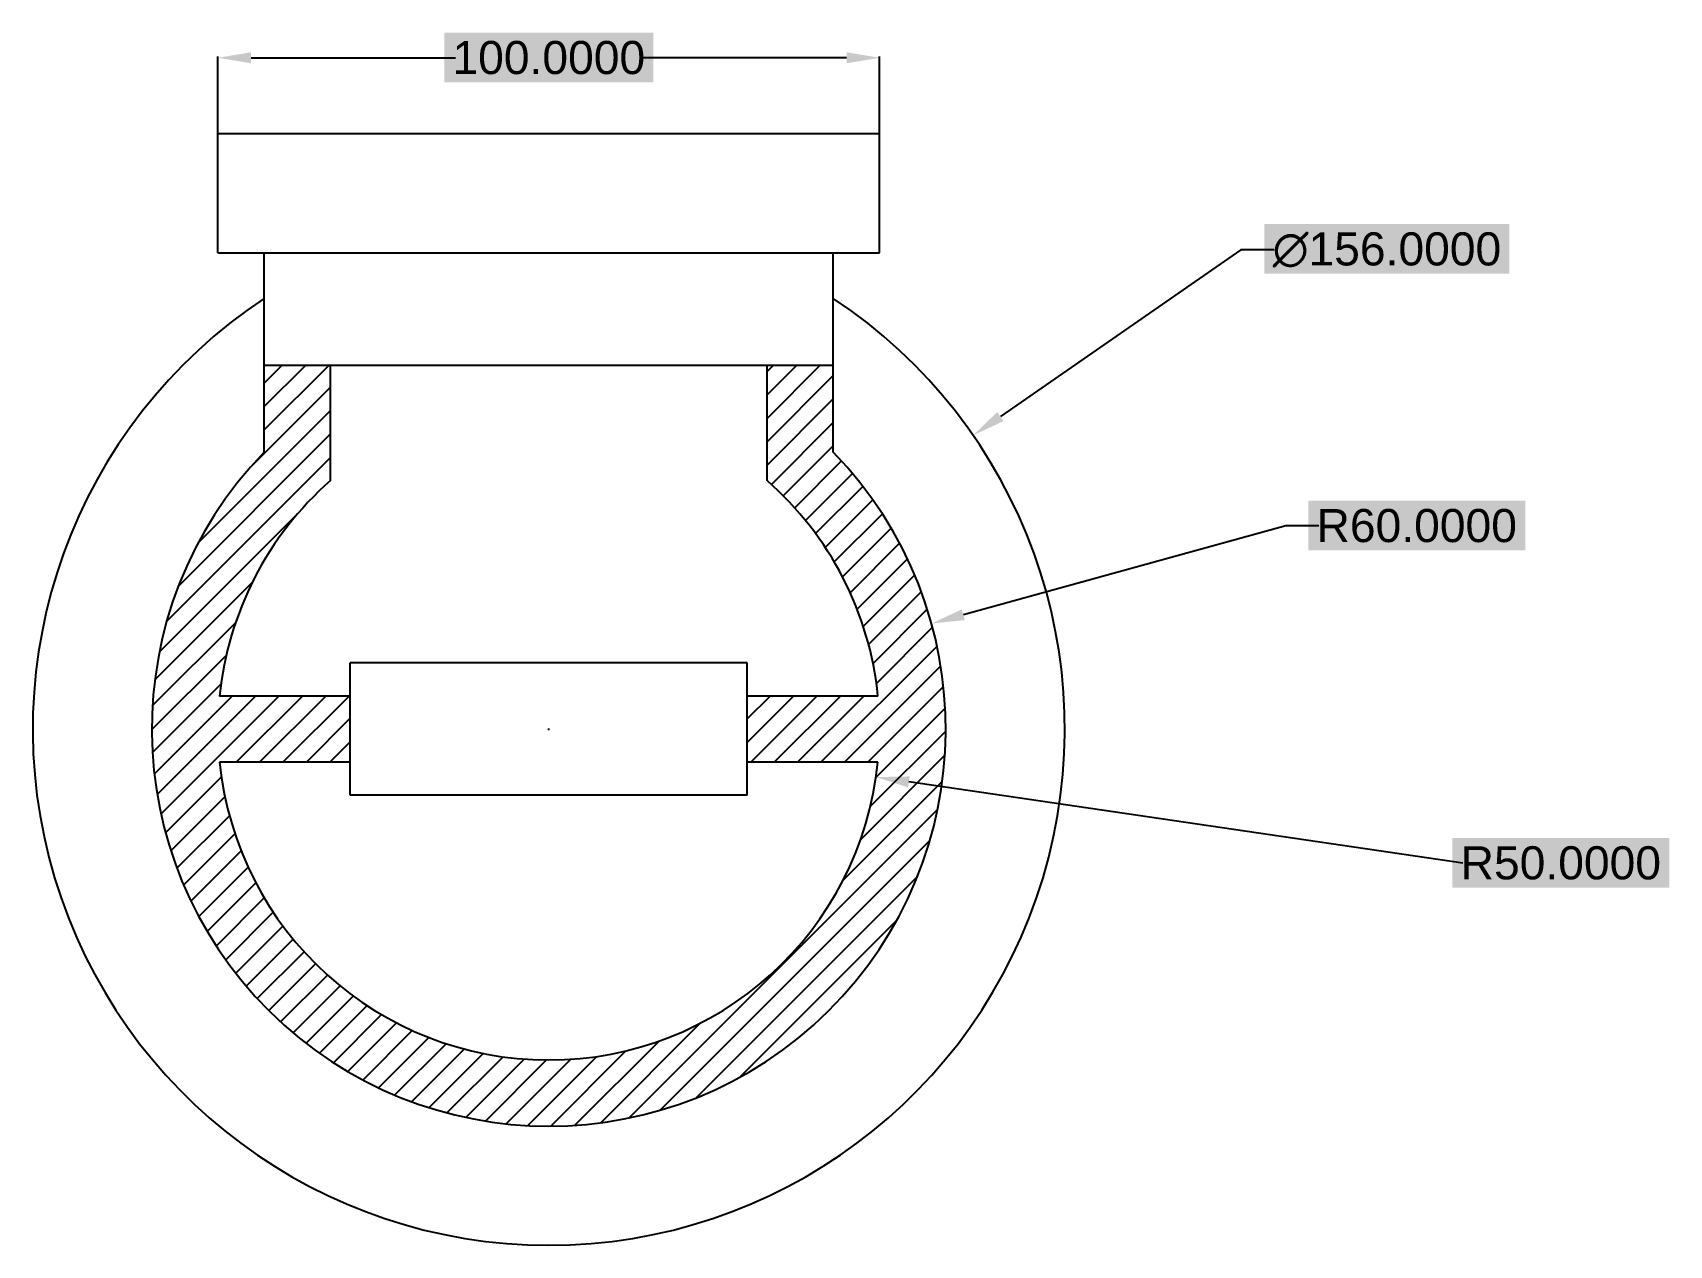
# Model space of a CAD drawing. Header units: inches. Extents: x -254 to -7, y -88 to 95.
import ezdxf

# ---------------------------------------------------------------- set-up
doc = ezdxf.new("R2010")
doc.units = ezdxf.units.IN
doc.header["$MEASUREMENT"] = 0
doc.layers.add('dimenstion line', color=3, linetype='Continuous')
doc.layers.add('draw line', color=7, linetype='Continuous')
doc.styles.get("Standard").update_dxf_attribs({"font": 'arial.ttf'})
doc.dimstyles.get("Standard").update_dxf_attribs({"dimtxt": 0.18, "dimasz": 0.18, "dimexe": 0.18, "dimexo": 0.0625, "dimgap": 0.09, "dimtad": 0, "dimtih": 1, "dimtoh": 1, "dimdec": 4, "dimzin": 0, "dimdsep": 46, "dimtxsty": 'Standard', "dimcen": 0.09, "dimadec": 0, "dimazin": 0, "dimtfac": 1, "dimtdec": 4, "dimtofl": 0, "dimtmove": 0, "dimatfit": 3, "dimfxl": 1, "dimtolj": 1, "dimtzin": 0, "dimarcsym": 0})

# ---------------------------------------------------------------- blocks, each defined once
blk = doc.blocks.new('*D2')
at = {"layer": 'Defpoints', "color": 0, "transparency": 16777216}
for p in [(-126.22, 91.59), (-226.22, 80.13), (-126.22, 80.13)]:
    blk.add_point(p, dxfattribs=at)
at = {"layer": 'dimenstion line', "color": 0, "lineweight": -2, "transparency": 16777216}
for p, q in [((-226.22, 80.19), (-226.22, 91.77)), ((-126.22, 80.19), (-126.22, 91.77))]:
    blk.add_line(p, q, dxfattribs=at)
at = {"layer": 'dimenstion line', "color": 5, "lineweight": -2, "transparency": 16777216}
for p, q in [((-221.22, 91.59), (-190.33, 91.59)), ((-131.22, 91.59), (-162.11, 91.59))]:
    blk.add_line(p, q, dxfattribs=at)
at = {"layer": 'dimenstion line', "color": 5, "transparency": 16777216}
for points in [[(-221.22, 92.42), (-221.22, 90.75), (-226.22, 91.59)], [(-131.22, 92.42), (-131.22, 90.75), (-126.22, 91.59)]]:
    blk.add_solid(points, dxfattribs=at)
at = {"layer": 'dimenstion line', "color": 0, "transparency": 16777216, "insert": (-176.22, 91.59), "char_height": 5, "attachment_point": 5, "bg_fill": 1, "box_fill_scale": 1.25, "bg_fill_color": 2, "bg_fill_transparency": 0}
blk.add_mtext('\\A1;100.0000', dxfattribs=at)
blk = doc.blocks.new('*D4')
at = {"layer": 'Defpoints', "color": 0, "transparency": 16777216}
for p in [(-118.38, 6.09), (-176.22, -9.87)]:
    blk.add_point(p, dxfattribs=at)
at = {"layer": 'dimenstion line', "color": 5, "lineweight": -2, "transparency": 16777216}
for p, q in [((-64.84, 20.86), (-113.56, 7.42)), ((-59.84, 20.86), (-64.84, 20.86))]:
    blk.add_line(p, q, dxfattribs=at)
at = {"layer": 'dimenstion line', "color": 0, "lineweight": -2, "transparency": 16777216}
for p, q in [((-176.31, -9.87), (-176.13, -9.87)), ((-176.22, -9.96), (-176.22, -9.78))]:
    blk.add_line(p, q, dxfattribs=at)
at = {"layer": 'dimenstion line', "color": 5, "transparency": 16777216}
blk.add_solid([(-113.78, 8.22), (-113.34, 6.61), (-118.38, 6.09)], dxfattribs=at)
at = {"layer": 'dimenstion line', "color": 0, "transparency": 16777216, "insert": (-45.04, 20.86), "char_height": 5, "attachment_point": 5, "bg_fill": 1, "box_fill_scale": 1.25, "bg_fill_color": 2, "bg_fill_transparency": 0}
blk.add_mtext('\\A1;R60.0000', dxfattribs=at)
blk = doc.blocks.new('*D5')
at = {"layer": 'Defpoints', "color": 0, "transparency": 16777216}
for p in [(-176.22, -9.87), (-126.75, -17.12)]:
    blk.add_point(p, dxfattribs=at)
at = {"layer": 'dimenstion line', "color": 0, "lineweight": -2, "transparency": 16777216}
for p, q in [((-176.31, -9.87), (-176.13, -9.87)), ((-176.22, -9.96), (-176.22, -9.78))]:
    blk.add_line(p, q, dxfattribs=at)
at = {"layer": 'dimenstion line', "color": 5, "lineweight": -2, "transparency": 16777216}
blk.add_line((-38.06, -30.11), (-121.8, -17.84), dxfattribs=at)
at = {"layer": 'dimenstion line', "color": 5, "transparency": 16777216}
blk.add_solid([(-121.68, -17.02), (-121.92, -18.67), (-126.75, -17.12)], dxfattribs=at)
at = {"layer": 'dimenstion line', "color": 0, "transparency": 16777216, "insert": (-23.26, -30.11), "char_height": 5, "attachment_point": 5, "bg_fill": 1, "box_fill_scale": 1.25, "bg_fill_color": 2, "bg_fill_transparency": 0}
blk.add_mtext('\\A1;R50.0000', dxfattribs=at)
blk = doc.blocks.new('*D6')
at = {"layer": 'Defpoints', "color": 0, "transparency": 16777216}
for p in [(-112.09, 34.52), (-240.36, -54.26)]:
    blk.add_point(p, dxfattribs=at)
at = {"layer": 'dimenstion line', "color": 5, "lineweight": -2, "transparency": 16777216}
for p, q in [((-71.6, 62.54), (-107.97, 37.37)), ((-66.6, 62.54), (-71.6, 62.54))]:
    blk.add_line(p, q, dxfattribs=at)
at = {"layer": 'dimenstion line', "color": 0, "lineweight": -2, "transparency": 16777216}
for p, q in [((-176.31, -9.87), (-176.13, -9.87)), ((-176.22, -9.96), (-176.22, -9.78))]:
    blk.add_line(p, q, dxfattribs=at)
at = {"layer": 'dimenstion line', "color": 5, "transparency": 16777216}
blk.add_solid([(-108.45, 38.05), (-107.5, 36.68), (-112.09, 34.52)], dxfattribs=at)
at = {"layer": 'dimenstion line', "color": 0, "transparency": 16777216, "insert": (-49.54, 62.54), "char_height": 5, "attachment_point": 5, "bg_fill": 1, "box_fill_scale": 1.25, "bg_fill_color": 2, "bg_fill_transparency": 0}
blk.add_mtext('\\A1;∅156.0000', dxfattribs=at)

msp = doc.modelspace()

# ---------------------------------------------------------------- hatches: boundary and pattern name
at = {"layer": 'dimenstion line'}
h = msp.add_hatch(dxfattribs=at)
h.set_pattern_fill('ANSI31', color=256, scale=20, style=0)
h.paths.add_polyline_path([(-133.2213, 31.97254), (-133.2213, 45.12759), (-143.2213, 45.12759), (-143.2213, 27.69087, -0.189679439), (-126.47193, -4.87241), (-146.2213, -4.87241), (-146.2213, -14.87241), (-126.47193, -14.87241, -0.904534034), (-225.97067, -14.87241), (-206.2213, -14.87241), (-206.2213, -4.87241), (-225.97067, -4.87241, -0.189679439), (-209.2213, 27.69087), (-209.2213, 45.12759), (-219.2213, 45.12759), (-219.2213, 31.97254, 2.368487254)])

# ---------------------------------------------------------------- linework, layer by layer
at = {"layer": 'draw line'}
for p, q in [((-226.2213, 80.12759), (-126.2213, 80.12759)), ((-226.2213, 62.12759), (-226.2213, 80.12759)), ((-126.2213, 62.12759), (-126.2213, 80.12759)), ((-226.2213, 62.12759), (-126.2213, 62.12759)), ((-219.2213, 31.97254), (-219.2213, 62.12759)), ((-133.2213, 31.97254), (-133.2213, 62.12759)), ((-219.2213, 45.12759), (-133.2213, 45.12759)), ((-209.2213, 27.69087), (-209.2213, 45.12759)), ((-143.2213, 27.69087), (-143.2213, 45.12759)), ((-206.2213, -19.87241), (-206.2213, 0.12759)), ((-146.2213, 0.12759), (-206.2213, 0.12759)), ((-146.2213, -19.87241), (-146.2213, 0.12759)), ((-206.2213, -4.87241), (-225.97067, -4.87241)), ((-126.47193, -4.87241), (-146.2213, -4.87241)), ((-206.2213, -14.87241), (-225.97067, -14.87241)), ((-126.47193, -14.87241), (-146.2213, -14.87241)), ((-146.2213, -19.87241), (-206.2213, -19.87241))]:
    msp.add_line(p, q, dxfattribs=at)
for radius, start, end in [(78, 123.4550116, 56.5449884), (60, 135.7799556, 44.2200444), (50, 131.2998728, 174.2608295), (50, 5.7391705, 48.7001272), (50, 185.7391705, 354.2608295)]:
    msp.add_arc((-176.2213, -9.87241), radius, start, end, dxfattribs=at)

# ---------------------------------------------------------------- dimensions: what is measured, and where the dimension line sits
at = {"layer": 'dimenstion line'}
dim = msp.add_linear_dim(base=(-126.2213, 91.58572), p1=(-226.2213, 80.12759), p2=(-126.2213, 80.12759), dimstyle='Standard', override={"dimtxt": 5, "dimasz": 5, "dimclrd": 5, "dimtfill": 2, "dimtfillclr": 2}, dxfattribs=at)
dim.commit()
dim.dimension.update_dxf_attribs({"geometry": '*D2', "text_midpoint": (-176.2213, 91.58572)})
dim = msp.add_diameter_dim_2p(p1=(-240.35647, -54.26475), p2=(-112.08613, 34.51993), dimstyle='Standard', override={"dimtxt": 5, "dimasz": 5, "dimclrd": 5, "dimtfill": 2, "dimtfillclr": 2}, dxfattribs=at)
dim.commit()
dim.dimension.update_dxf_attribs({"geometry": '*D6', "text_midpoint": (-49.53594, 62.54266), "dimtype": 163})
for mpoint, picture, middle in [((-118.38308, 6.08817), '*D4', (-45.04092, 20.86464)), ((-126.74902, -17.11766), '*D5', (-38.05854, -30.10645))]:
    dim = msp.add_radius_dim(center=(-176.2213, -9.87241), mpoint=mpoint, dimstyle='Standard', override={"dimtxt": 5, "dimasz": 5, "dimclrd": 5, "dimtfill": 2, "dimtfillclr": 2}, dxfattribs=at)
    dim.commit()
    dim.dimension.update_dxf_attribs({"geometry": picture, "text_midpoint": middle, "dimtype": 164})

doc.saveas('drawing.dxf')
